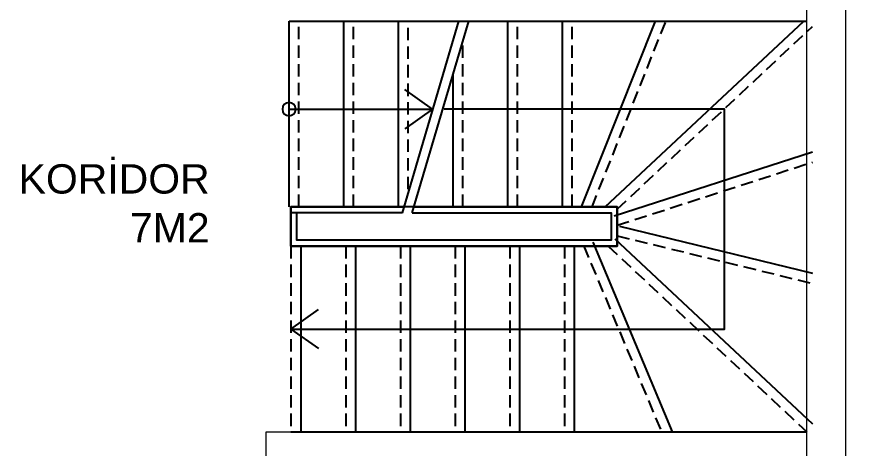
# Model space of a CAD drawing. Header units: millimetres. Extents: x 694231 to 734331, y 4486031 to 4541543.
# Drawn here: x 723555.5 to 723992.7, y 4490657.4 to 4490878.2 of the extents above; entities that cross this region are included whole.
import ezdxf

# ---------------------------------------------------------------- set-up
doc = ezdxf.new("R2010")
doc.units = ezdxf.units.MM
doc.linetypes.add('022_ATASEHIR MODERN_ABL_TASIYICI_110-120$0$HIDDEN', pattern=[9.525, 6.35, -3.175])
doc.linetypes.add('HIDDEN', pattern=[0.375, 0.25, -0.125])
doc.layers.add('A-CELIK2', color=155, linetype='Continuous')
doc.layers.add('A-MERDIVEN', color=125, linetype='Continuous')
doc.layers.add('A-merdiven betonarme', color=41, linetype='HIDDEN', lineweight=9)
doc.layers.add('DBM_w_sld', color=111, linetype='Continuous', lineweight=20)
doc.layers.add('A-merdiven görünüş', color=253, linetype='Continuous', true_color=0x828282)
doc.styles.get("Standard").update_dxf_attribs({"font": 'arial.ttf'})

# ---------------------------------------------------------------- blocks, each defined once
blk = doc.blocks.new('merdiven')
at = {"layer": 'A-CELIK2'}
blk.add_lwpolyline([(11709.63, 754.96), (11709.63, 734.96), (11542.63, 734.96), (11542.63, 754.96)], close=True, dxfattribs=at)
at = {"layer": 'A-MERDIVEN', "color": 8, "linetype": '022_ATASEHIR MODERN_ABL_TASIYICI_110-120$0$HIDDEN', "true_color": 0x828282}
for p, q in [((11692.56, 754.96), (11732.33, 849.96)), ((11705.02, 754.96), (11806.7, 849.96)), ((11696.8, 734.96), (11734.58, 639.96)), ((11709.63, 736.13), (11809.63, 642.7))]:
    blk.add_line(p, q, dxfattribs=at)
at = {"layer": 'A-MERDIVEN', "color": 8, "linetype": 'ByBlock', "true_color": 0x828282}
for p, q in [((11697.17, 753.03), (11737.75, 849.96)), ((11708.44, 751.31), (11809.63, 845.86)), ((11691.42, 734.96), (11729.2, 639.96)), ((11703.56, 734.96), (11805.24, 639.96))]:
    blk.add_line(p, q, dxfattribs=at)
at = {"layer": 'A-MERDIVEN', "color": 8, "linetype": '022_ATASEHIR MODERN_ABL_TASIYICI_110-120$0$HIDDEN', "true_color": 0x828282}
for points in [[(11542.63, 754.96), (11542.63, 849.96)], [(11570.63, 754.96), (11570.63, 849.96)], [(11598.63, 754.96), (11598.63, 849.96)], [(11626.63, 754.96), (11626.63, 849.96)], [(11654.63, 754.96), (11654.63, 849.96)], [(11682.63, 754.96), (11682.63, 849.96)], [(11709.63, 749.73), (11809.63, 774.06)], [(11709.63, 744.36), (11809.63, 712.07)], [(11630.63, 734.96), (11630.63, 649.88)], [(11658.63, 734.96), (11658.63, 639.96)], [(11686.63, 734.96), (11686.63, 639.96)]]:
    blk.add_lwpolyline(points, dxfattribs=at)
at = {"layer": 'A-MERDIVEN', "color": 8, "linetype": 'ByBlock', "true_color": 0x828282}
for points in [[(11542.63, 849.96), (11806.7, 849.96)], [(11547.63, 754.96), (11547.63, 849.96)], [(11575.63, 754.96), (11575.63, 849.96)], [(11603.63, 754.96), (11603.63, 849.96)], [(11631.63, 754.96), (11631.63, 849.96)], [(11659.63, 754.96), (11659.63, 849.96)], [(11687.63, 754.96), (11687.63, 849.96)], [(11710.81, 744.87), (11809.63, 768.91)], [(11708.1, 739.6), (11809.63, 706.81)], [(11625.63, 734.96), (11625.63, 667.08)], [(11653.63, 734.96), (11653.63, 639.96)], [(11681.63, 734.96), (11681.63, 639.96)], [(11541.63, 639.96), (11806.7, 639.96)]]:
    blk.add_lwpolyline(points, dxfattribs=at)
at = {"layer": 'A-MERDIVEN', "linetype": 'ByBlock'}
for points in [[(11541.63, 734.96), (11541.63, 639.96)], [(11569.63, 734.96), (11569.63, 639.96)], [(11597.63, 734.96), (11597.63, 639.96)]]:
    blk.add_lwpolyline(points, dxfattribs=at)
at = {"layer": 'A-MERDIVEN'}
for points in [[(11542.63, 737.96), (11542.63, 734.96), (11600.63, 734.96)], [(11599.72, 737.96), (11551.63, 737.96), (11542.63, 737.96)], [(11599.72, 737.96), (11628.63, 639.96)], [(11604.72, 737.96), (11633.63, 639.96)], [(11615.01, 684.96), (11600.91, 694.95)], [(11541.63, 684.96), (11615.01, 684.96)], [(11615.01, 684.96), (11600.91, 674.98)]]:
    blk.add_lwpolyline(points, dxfattribs=at)
at = {"layer": 'A-MERDIVEN', "linetype": '022_ATASEHIR MODERN_ABL_TASIYICI_110-120$0$HIDDEN'}
for points in [[(11546.63, 734.96), (11546.63, 639.96)], [(11574.63, 734.96), (11574.63, 639.96)], [(11602.63, 725.86), (11602.63, 639.96)]]:
    blk.add_lwpolyline(points, dxfattribs=at)
at = {"layer": 'A-MERDIVEN'}
for centre in [(11541.63, 684.96), (11541.63, 684.97)]:
    blk.add_circle(centre, 3.41, dxfattribs=at)
at = {"layer": 'A-merdiven betonarme', "color": 8, "linetype": '022_ATASEHIR MODERN_ABL_TASIYICI_110-120$0$HIDDEN', "true_color": 0x828282}
blk.add_lwpolyline([(11625.63, 650.13), (11625.63, 649.88)], dxfattribs=at)
at = {"layer": 'A-merdiven görünüş'}
for points in [[(11542.63, 797.46), (11556.74, 807.45)], [(11542.63, 797.46), (11556.74, 787.48)], [(11542.63, 797.46), (11764.63, 797.46), (11764.63, 684.96), (11621, 684.96)], [(11605.63, 734.96), (11709.63, 734.96), (11709.63, 754.96), (11542.63, 754.96), (11542.63, 737.96)], [(11604.72, 737.96), (11706.63, 737.96), (11706.63, 751.96), (11545.63, 751.96), (11545.63, 737.96)]]:
    blk.add_lwpolyline(points, dxfattribs=at)

msp = doc.modelspace()

# ---------------------------------------------------------------- linework, layer by layer
at = {"layer": 'DBM_w_sld'}
for points in [[(723221.26, 4491106.9), (723221.26, 4490056.9), (723979.85, 4490056.9), (723979.85, 4491106.9), (723261.26, 4491106.9)], [(724738.44, 4491106.9), (724738.44, 4490056.9), (723979.85, 4490056.9), (723979.85, 4491106.9), (724698.44, 4491106.9)], [(723959.85, 4490096.9), (723959.85, 4491066.9)], [(723959.85, 4490661.16), (723959.85, 4491066.9)], [(723959.85, 4490651.16), (723683, 4490651.16), (723683, 4490666.16), (723959.85, 4490666.16)]]:
    msp.add_lwpolyline(points, dxfattribs=at)

# ---------------------------------------------------------------- block references
at = {"color": 5, "lineweight": 53, "xscale": -1, "rotation": 180}
msp.add_blockref('merdiven', (712153.15, 4491516.12), dxfattribs=at)

# ---------------------------------------------------------------- texts
at = {"color": 5, "lineweight": 53, "insert": (723654.12, 4490802.99), "char_height": 15, "attachment_point": 3}
msp.add_mtext_dynamic_manual_height_columns('{\\C7;KORİDOR\\P7M2}', width=2900.1629, gutter_width=75, heights=[0], dxfattribs=at)

doc.saveas('drawing.dxf')
